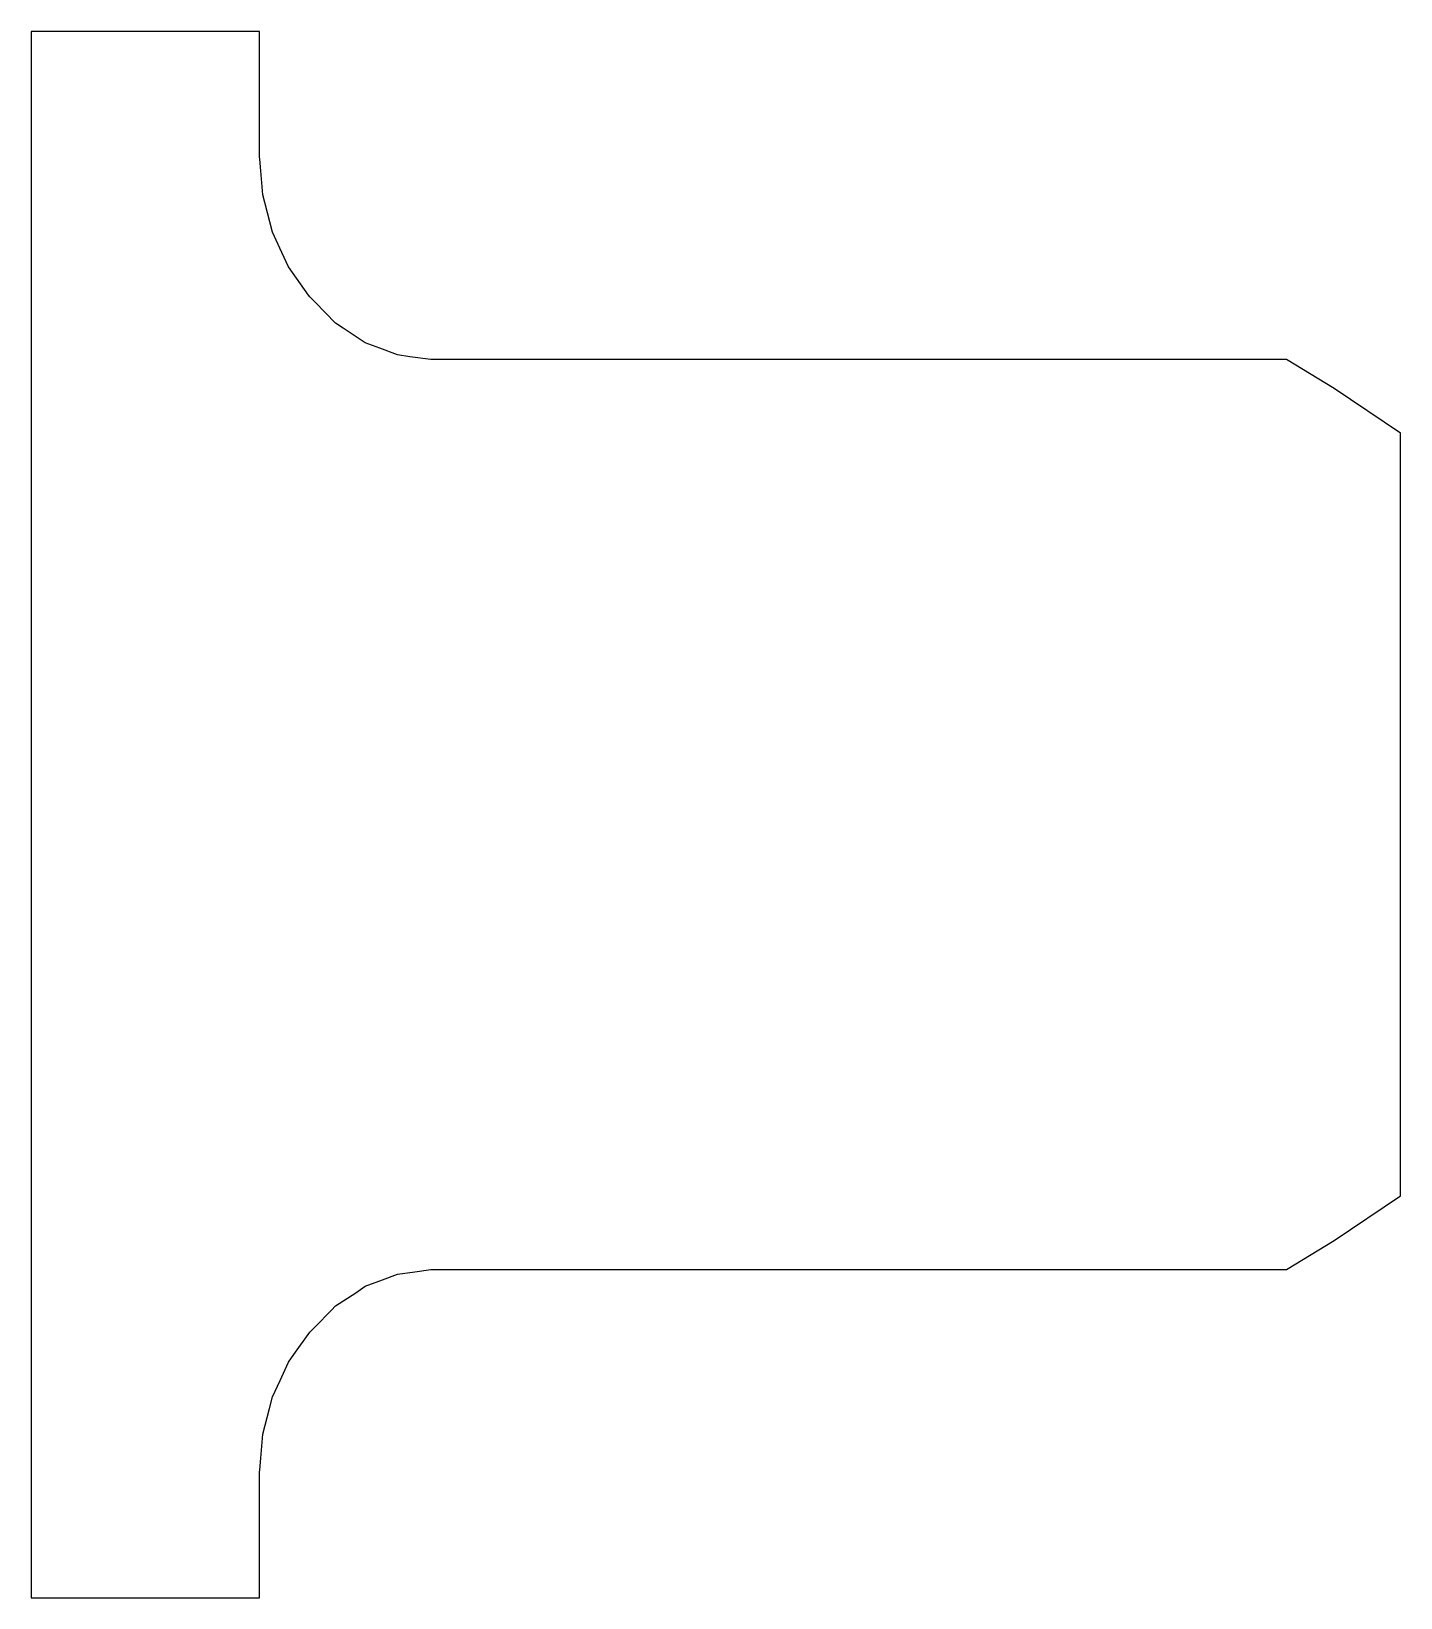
# Model space of a CAD drawing. Header units: millimetres. Extents: x -3.7 to 8.3, y -6.7 to 7.
import ezdxf

# ---------------------------------------------------------------- set-up
doc = ezdxf.new("R2010")
doc.units = ezdxf.units.MM

msp = doc.modelspace()

# ---------------------------------------------------------------- linework, layer by layer
at = {"layer": 'CONTOURS', "color": 7}
msp.add_lwpolyline([(-3.744, -6.734), (-2.876, -6.734), (-1.744, -6.734), (-1.744, -6.716), (-1.744, -6.699), (-1.744, -6.682), (-1.744, -6.579), (-1.744, -6.561), (-1.744, -6.252), (-1.744, -6.191), (-1.744, -5.986), (-1.744, -5.879), (-1.744, -5.634), (-1.742, -5.613), (-1.733, -5.512), (-1.718, -5.335), (-1.715, -5.3), (-1.656, -5.076), (-1.629, -4.973), (-1.564, -4.831), (-1.491, -4.671), (-1.443, -4.604), (-1.304, -4.406), (-1.295, -4.397), (-1.256, -4.36), (-1.112, -4.213), (-1.077, -4.177), (-0.901, -4.061), (-0.818, -4.005), (-0.665, -3.947), (-0.536, -3.899), (-0.383, -3.879), (-0.244, -3.859), (2.519, -3.859), (7.256, -3.859), (7.674, -3.605), (8.256, -3.212), (8.256, -3.064), (8.256, -3.052), (8.256, -2.647), (8.256, -2.61), (8.256, -2.179), (8.256, -2.12), (8.256, -1.668), (8.256, -1.592), (8.256, -1.123), (8.256, -1.035), (8.256, -0.553), (8.256, -0.458), (8.256, 0.031), (8.256, 0.13), (8.256, 0.621), (8.256, 0.717), (8.256, 1.206), (8.256, 1.294), (8.256, 1.776), (8.256, 1.852), (8.256, 2.321), (8.256, 2.38), (8.256, 2.832), (8.256, 2.869), (8.256, 3.3), (8.256, 3.312), (8.256, 3.471), (7.674, 3.864), (7.256, 4.118), (4.494, 4.118), (-0.244, 4.118), (-0.427, 4.141), (-0.536, 4.158), (-0.69, 4.216), (-0.818, 4.264), (-1.012, 4.393), (-1.077, 4.437), (-1.256, 4.619), (-1.304, 4.665), (-1.316, 4.682), (-1.491, 4.93), (-1.549, 5.056), (-1.629, 5.232), (-1.698, 5.494), (-1.715, 5.56), (-1.733, 5.771), (-1.742, 5.872), (-1.744, 5.893), (-1.744, 6.139), (-1.744, 6.246), (-1.744, 6.45), (-1.744, 6.511), (-1.744, 6.82), (-1.744, 6.838), (-1.744, 6.942), (-1.744, 6.958), (-1.744, 6.975), (-1.744, 6.993), (-2.611, 6.993), (-3.744, 6.993), (-3.744, 6.863), (-3.744, 6.848), (-3.744, 6.494), (-3.744, 6.445), (-3.744, 6.06), (-3.744, 5.98), (-3.744, 5.566), (-3.744, 5.456), (-3.744, 5.015), (-3.744, 4.878), (-3.744, 4.414), (-3.744, 4.254), (-3.744, 3.769), (-3.744, 3.589), (-3.744, 3.087), (-3.744, 2.89), (-3.744, 2.375), (-3.744, 2.164), (-3.744, 1.639), (-3.744, 1.419), (-3.744, 0.888), (-3.744, 0.662), (-3.744, 0.13), (-3.744, -0.099), (-3.744, -0.629), (-3.744, -0.855), (-3.744, -1.38), (-3.744, -1.601), (-3.744, -2.116), (-3.744, -2.326), (-3.744, -2.828), (-3.744, -3.025), (-3.744, -3.51), (-3.744, -3.691), (-3.744, -4.155), (-3.744, -4.315), (-3.744, -4.756), (-3.744, -4.892), (-3.744, -5.306), (-3.744, -5.416), (-3.744, -5.801), (-3.744, -5.882), (-3.744, -6.235), (-3.744, -6.284), (-3.744, -6.604), (-3.744, -6.619)], close=True, dxfattribs=at)

doc.saveas('drawing.dxf')
